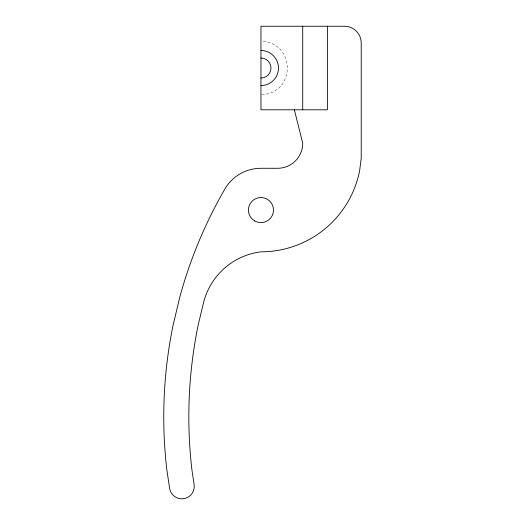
<?xml version="1.0" encoding="UTF-8"?>
<svg xmlns="http://www.w3.org/2000/svg" width="525" height="525" viewBox="0 0 525 525"><rect width="100%" height="100%" fill="white"/><g stroke="black" fill="none" stroke-linecap="round" stroke-linejoin="round"><path stroke-width="0.39" stroke-dasharray="2.62 1.97" d="M261.726 94.657C295.778 93.194 295.778 42.853 261.726 41.39"/><path stroke-width="0.79" d="M294.374 109.797L302.728 143.22A25.062 25.062 0 0 1 277.666 168.282L260.958 168.282A41.777 41.777 0 0 0 224.779 189.171A455.438 455.438 0 0 0 179.931 296.612L173.125 324.988A455.438 455.438 0 0 0 166.884 470.164L169.614 488.276A12.39 12.39 0 0 0 183.711 498.691A12.39 12.39 0 0 0 194.119 484.595L191.953 470.164A455.438 455.438 0 0 1 198.194 324.988L203.713 301.96A67.738 67.738 0 0 1 260.958 251.829A100.577 100.577 0 0 0 359.625 170.756L361.213 158.255L361.213 42.958A16.708 16.708 0 0 0 344.505 26.25L260.958 26.25L260.958 109.797L327.377 109.797L327.377 26.25M302.728 26.25L302.728 109.797M260.958 57.999A10.027 10.027 0 0 1 270.979 68.027A10.027 10.027 0 0 1 260.958 78.048M260.958 85.568A17.548 17.548 0 0 0 276.15 59.253L273.361 55.617A17.548 17.548 0 0 0 260.958 50.479M254.691 220.907A12.534 12.534 0 0 0 273.486 210.059A12.534 12.534 0 0 0 254.691 199.205A12.534 12.534 0 0 0 254.691 220.907"/></g></svg>
